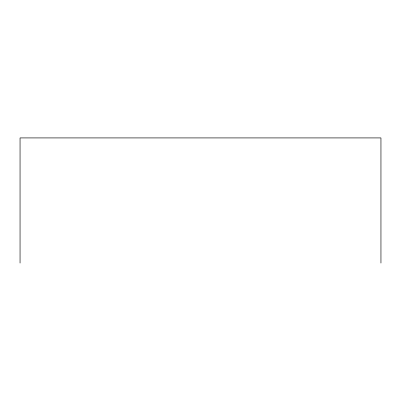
<?xml version="1.0" encoding="UTF-8"?>
<svg xmlns="http://www.w3.org/2000/svg" width="401" height="401" viewBox="0 0 401 401"><rect width="100%" height="100%" fill="white"/><g stroke="black" fill="none" stroke-linecap="round" stroke-linejoin="round"><path stroke-width="0.6" d="M380.95 263.081L380.95 137.919L20.05 137.919L20.05 263.081"/></g></svg>
